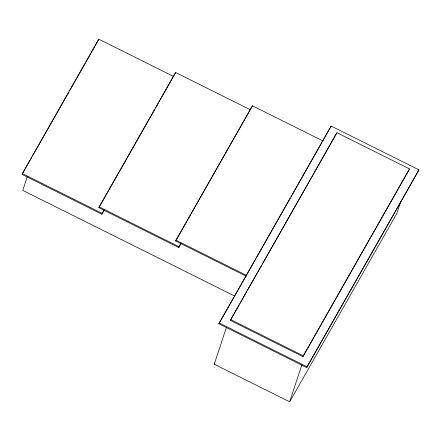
<?xml version="1.0" encoding="UTF-8"?>
<svg xmlns="http://www.w3.org/2000/svg" width="441" height="441" viewBox="0 0 441 441"><rect width="100%" height="100%" fill="white"/><g stroke="black" fill="none" stroke-linecap="round" stroke-linejoin="round"><path stroke-width="0.66" d="M101.899 214.227L104.142 209.933L101.899 214.227L22.05 174.399L22.331 173.55L98.801 39.161L173.737 76.536M27.408 176.356L22.772 190.374L234.799 296.126M98.801 39.161L85.945 62.109M178.721 247.539L180.964 243.245L178.721 247.539L98.872 207.717L99.153 206.862L175.623 72.478L250.56 109.853M175.623 72.478L155.629 107.968M246.326 276.259L175.689 241.029L175.97 240.18L252.445 105.79L323.082 141.021M252.445 105.79L175.689 241.029M218.83 323.771L331.13 126.065L418.95 169.868L306.649 367.573L218.83 323.771L255.94 258.547M400.847 201.261L396.779 213.56L289.643 401.839L214.243 364.233L226.442 327.338M230.312 320.387L336.913 132.708L409.518 168.92L302.923 356.604L230.312 320.387L239.176 304.819M331.13 126.065L291.01 196.918M336.913 132.708L281.766 229.965M302.923 356.604L409.518 168.92M289.643 401.839L301.842 364.944M306.649 367.573L418.95 169.868M22.05 174.399L31.906 157.079M32.584 155.882L68.95 91.976M69.634 90.78L85.267 63.306M98.872 207.717L154.951 109.164M256.623 257.351L290.327 198.119M239.854 303.623L246.668 291.644M247.351 290.448L261.662 265.295M262.345 264.098L281.088 231.167M214.243 364.233L214.921 363.031M175.97 240.18L246.607 275.41M99.153 206.862L179.002 246.69M22.331 173.55L102.18 213.378M230.593 319.538L303.204 355.755M219.111 322.922L306.93 366.719"/></g></svg>
